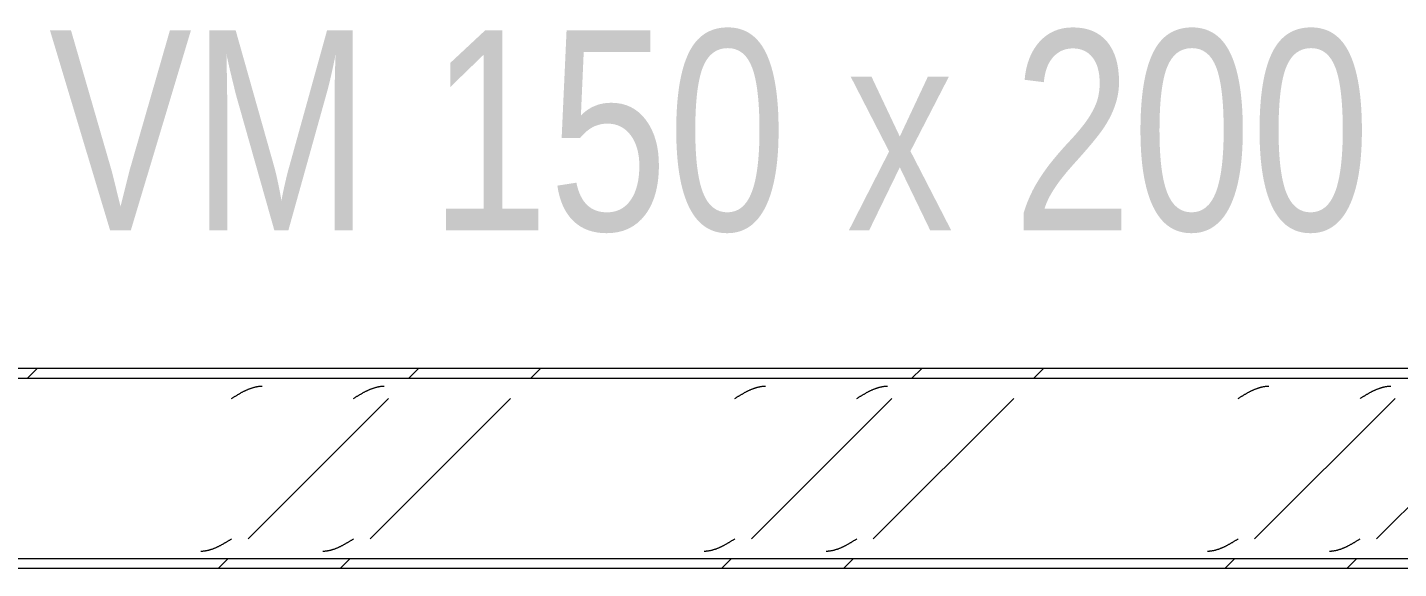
# Model space of a CAD drawing. Header units: centimetres. Extents: x -6741 to 14818, y -293 to 1595.
# Drawn here: x 1102.9 to 1239.9, y 717.8 to 771.9 of the extents above; entities that cross this region are included whole.
import ezdxf

# ---------------------------------------------------------------- set-up
doc = ezdxf.new("R2010")
doc.units = ezdxf.units.CM
for name, color, linetype, lineweight in [('A-CLNG', 7, 'Continuous', 9), ('S-BEAM', 7, 'Continuous', 9), ('S-BEAM-IDEN', 7, 'Continuous', 18)]:
    doc.layers.add(name, color=color, linetype=linetype, lineweight=lineweight)
doc.styles.add('Century Gothic_2', font='GOTHIC.TTF', dxfattribs={"width": 0.8, "height": 20})
pattern_1 = [(45, (152.695, 0), (-25.14472, 25.14472), []), (45, (152.695, 38.1), (-25.14472, 25.14472), [])]

# ---------------------------------------------------------------- blocks, each defined once
blk = doc.blocks.new('PQ_RVR_ARQ-01_ZZ_ZZ_MO_T_A_rvt-2-Elevación Eje 7')
at = {"layer": 'A-CLNG', "color": 254, "lineweight": 18, "true_color": 0xe5e5e5}
blk.add_line((-6110.94, 737.79), (-6823.08, 737.79), dxfattribs=at)
blk = doc.blocks.new('FP_14-Elevación Eje 7')
at = {"layer": 'S-BEAM', "color": 9, "true_color": 0xc0c0c0}
for p, q in [((-6331.73, 720.65), (-6331.68, 720.68)), ((-6331.68, 720.68), (-6331.64, 720.71)), ((-6331.64, 720.71), (-6331.59, 720.74)), ((-6331.59, 720.74), (-6331.54, 720.77)), ((-6319.54, 720.65), (-6319.49, 720.68)), ((-6319.49, 720.68), (-6319.45, 720.71)), ((-6319.45, 720.71), (-6319.4, 720.74)), ((-6319.4, 720.74), (-6319.35, 720.77)), ((-6281.44, 720.65), (-6281.39, 720.68)), ((-6281.39, 720.68), (-6281.35, 720.71)), ((-6281.35, 720.71), (-6281.3, 720.74)), ((-6281.3, 720.74), (-6281.25, 720.77)), ((-6269.25, 720.65), (-6269.21, 720.68)), ((-6269.21, 720.68), (-6269.16, 720.71)), ((-6269.16, 720.71), (-6269.11, 720.74)), ((-6269.11, 720.74), (-6269.06, 720.77)), ((-6231.15, 720.65), (-6231.11, 720.68)), ((-6231.11, 720.68), (-6231.06, 720.71)), ((-6231.06, 720.71), (-6231.01, 720.74)), ((-6231.01, 720.74), (-6230.96, 720.77)), ((-6218.96, 720.65), (-6218.92, 720.68)), ((-6218.92, 720.68), (-6218.87, 720.71)), ((-6218.87, 720.71), (-6218.82, 720.74)), ((-6218.82, 720.74), (-6218.77, 720.77)), ((-6334.6, 719.54), (-6334.55, 719.54)), ((-6334.55, 719.54), (-6334.5, 719.55)), ((-6334.5, 719.55), (-6334.45, 719.55)), ((-6334.45, 719.55), (-6334.41, 719.55)), ((-6334.41, 719.55), (-6334.36, 719.56)), ((-6334.36, 719.56), (-6334.31, 719.56)), ((-6334.31, 719.56), (-6334.26, 719.57)), ((-6334.26, 719.57), (-6334.21, 719.57)), ((-6334.21, 719.57), (-6334.16, 719.58)), ((-6334.16, 719.58), (-6334.11, 719.59)), ((-6334.11, 719.59), (-6334.07, 719.59)), ((-6334.07, 719.59), (-6334.02, 719.6)), ((-6334.02, 719.6), (-6333.97, 719.61)), ((-6333.97, 719.61), (-6333.92, 719.62)), ((-6333.92, 719.62), (-6333.87, 719.64)), ((-6333.87, 719.64), (-6333.82, 719.65)), ((-6333.82, 719.65), (-6333.77, 719.66)), ((-6333.77, 719.66), (-6333.73, 719.67)), ((-6333.73, 719.67), (-6333.68, 719.69)), ((-6333.68, 719.69), (-6333.63, 719.7)), ((-6333.63, 719.7), (-6333.58, 719.72)), ((-6333.58, 719.72), (-6333.53, 719.73)), ((-6333.53, 719.73), (-6333.48, 719.75)), ((-6333.48, 719.75), (-6333.43, 719.77)), ((-6333.43, 719.77), (-6333.39, 719.78)), ((-6333.39, 719.78), (-6333.34, 719.8)), ((-6333.34, 719.8), (-6333.29, 719.82)), ((-6333.29, 719.82), (-6333.24, 719.84)), ((-6333.24, 719.84), (-6333.19, 719.86)), ((-6333.19, 719.86), (-6333.14, 719.88)), ((-6333.14, 719.88), (-6333.09, 719.9)), ((-6333.09, 719.9), (-6333.04, 719.92)), ((-6333.04, 719.92), (-6333, 719.95)), ((-6333, 719.95), (-6332.95, 719.97)), ((-6332.95, 719.97), (-6332.9, 719.99)), ((-6332.9, 719.99), (-6332.85, 720.01)), ((-6332.85, 720.01), (-6332.8, 720.04)), ((-6332.8, 720.04), (-6332.75, 720.06)), ((-6332.75, 720.06), (-6332.7, 720.09)), ((-6332.7, 720.09), (-6332.66, 720.11)), ((-6332.66, 720.11), (-6332.61, 720.14)), ((-6332.61, 720.14), (-6332.56, 720.16)), ((-6332.56, 720.16), (-6332.51, 720.19)), ((-6332.51, 720.19), (-6332.46, 720.22)), ((-6332.46, 720.22), (-6332.41, 720.25)), ((-6332.41, 720.25), (-6332.36, 720.27)), ((-6332.36, 720.27), (-6332.32, 720.3)), ((-6332.32, 720.3), (-6332.27, 720.33)), ((-6332.27, 720.33), (-6332.22, 720.36)), ((-6332.22, 720.36), (-6332.17, 720.39)), ((-6332.17, 720.39), (-6332.12, 720.41)), ((-6332.12, 720.41), (-6332.07, 720.44)), ((-6332.07, 720.44), (-6332.02, 720.47)), ((-6332.02, 720.47), (-6331.98, 720.5)), ((-6331.98, 720.5), (-6331.93, 720.53)), ((-6331.93, 720.53), (-6331.88, 720.56)), ((-6331.88, 720.56), (-6331.83, 720.59)), ((-6331.83, 720.59), (-6331.78, 720.62)), ((-6331.78, 720.62), (-6331.73, 720.65)), ((-6322.41, 719.54), (-6322.36, 719.54)), ((-6322.36, 719.54), (-6322.31, 719.55)), ((-6322.31, 719.55), (-6322.26, 719.55)), ((-6322.26, 719.55), (-6322.22, 719.55)), ((-6322.22, 719.55), (-6322.17, 719.56)), ((-6322.17, 719.56), (-6322.12, 719.56)), ((-6322.12, 719.56), (-6322.07, 719.57)), ((-6322.07, 719.57), (-6322.02, 719.57)), ((-6322.02, 719.57), (-6321.97, 719.58)), ((-6321.97, 719.58), (-6321.92, 719.59)), ((-6321.92, 719.59), (-6321.88, 719.59)), ((-6321.88, 719.59), (-6321.83, 719.6)), ((-6321.83, 719.6), (-6321.78, 719.61)), ((-6321.78, 719.61), (-6321.73, 719.62)), ((-6321.73, 719.62), (-6321.68, 719.64)), ((-6321.68, 719.64), (-6321.63, 719.65)), ((-6321.63, 719.65), (-6321.58, 719.66)), ((-6321.58, 719.66), (-6321.54, 719.67)), ((-6321.54, 719.67), (-6321.49, 719.69)), ((-6321.49, 719.69), (-6321.44, 719.7)), ((-6321.44, 719.7), (-6321.39, 719.72)), ((-6321.39, 719.72), (-6321.34, 719.73)), ((-6321.34, 719.73), (-6321.29, 719.75)), ((-6321.29, 719.75), (-6321.24, 719.77)), ((-6321.24, 719.77), (-6321.2, 719.78)), ((-6321.2, 719.78), (-6321.15, 719.8)), ((-6321.15, 719.8), (-6321.1, 719.82)), ((-6321.1, 719.82), (-6321.05, 719.84)), ((-6321.05, 719.84), (-6321, 719.86)), ((-6321, 719.86), (-6320.95, 719.88)), ((-6320.95, 719.88), (-6320.9, 719.9)), ((-6320.9, 719.9), (-6320.86, 719.92)), ((-6320.86, 719.92), (-6320.81, 719.95)), ((-6320.81, 719.95), (-6320.76, 719.97)), ((-6320.76, 719.97), (-6320.71, 719.99)), ((-6320.71, 719.99), (-6320.66, 720.01)), ((-6320.66, 720.01), (-6320.61, 720.04)), ((-6320.61, 720.04), (-6320.56, 720.06)), ((-6320.56, 720.06), (-6320.52, 720.09)), ((-6320.52, 720.09), (-6320.47, 720.11)), ((-6320.47, 720.11), (-6320.42, 720.14)), ((-6320.42, 720.14), (-6320.37, 720.16)), ((-6320.37, 720.16), (-6320.32, 720.19)), ((-6320.32, 720.19), (-6320.27, 720.22)), ((-6320.27, 720.22), (-6320.22, 720.25)), ((-6320.22, 720.25), (-6320.18, 720.27)), ((-6320.18, 720.27), (-6320.13, 720.3)), ((-6320.13, 720.3), (-6320.08, 720.33)), ((-6320.08, 720.33), (-6320.03, 720.36)), ((-6320.03, 720.36), (-6319.98, 720.39)), ((-6319.98, 720.39), (-6319.93, 720.41)), ((-6319.93, 720.41), (-6319.88, 720.44)), ((-6319.88, 720.44), (-6319.84, 720.47)), ((-6319.84, 720.47), (-6319.79, 720.5)), ((-6319.79, 720.5), (-6319.74, 720.53)), ((-6319.74, 720.53), (-6319.69, 720.56)), ((-6319.69, 720.56), (-6319.64, 720.59)), ((-6319.64, 720.59), (-6319.59, 720.62)), ((-6319.59, 720.62), (-6319.54, 720.65)), ((-6284.31, 719.54), (-6284.26, 719.54)), ((-6284.26, 719.54), (-6284.21, 719.55)), ((-6284.21, 719.55), (-6284.16, 719.55)), ((-6284.16, 719.55), (-6284.12, 719.55)), ((-6284.12, 719.55), (-6284.07, 719.56)), ((-6284.07, 719.56), (-6284.02, 719.56)), ((-6284.02, 719.56), (-6283.97, 719.57)), ((-6283.97, 719.57), (-6283.92, 719.57)), ((-6283.92, 719.57), (-6283.87, 719.58)), ((-6283.87, 719.58), (-6283.82, 719.59)), ((-6283.82, 719.59), (-6283.78, 719.59)), ((-6283.78, 719.59), (-6283.73, 719.6)), ((-6283.73, 719.6), (-6283.68, 719.61)), ((-6283.68, 719.61), (-6283.63, 719.62)), ((-6283.63, 719.62), (-6283.58, 719.64)), ((-6283.58, 719.64), (-6283.53, 719.65)), ((-6283.53, 719.65), (-6283.48, 719.66)), ((-6283.48, 719.66), (-6283.44, 719.67)), ((-6283.44, 719.67), (-6283.39, 719.69)), ((-6283.39, 719.69), (-6283.34, 719.7)), ((-6283.34, 719.7), (-6283.29, 719.72)), ((-6283.29, 719.72), (-6283.24, 719.73)), ((-6283.24, 719.73), (-6283.19, 719.75)), ((-6283.19, 719.75), (-6283.14, 719.77)), ((-6283.14, 719.77), (-6283.1, 719.78)), ((-6283.1, 719.78), (-6283.05, 719.8)), ((-6283.05, 719.8), (-6283, 719.82)), ((-6283, 719.82), (-6282.95, 719.84)), ((-6282.95, 719.84), (-6282.9, 719.86)), ((-6282.9, 719.86), (-6282.85, 719.88)), ((-6282.85, 719.88), (-6282.8, 719.9)), ((-6282.8, 719.9), (-6282.76, 719.92)), ((-6282.76, 719.92), (-6282.71, 719.95)), ((-6282.71, 719.95), (-6282.66, 719.97)), ((-6282.66, 719.97), (-6282.61, 719.99)), ((-6282.61, 719.99), (-6282.56, 720.01)), ((-6282.56, 720.01), (-6282.51, 720.04)), ((-6282.51, 720.04), (-6282.46, 720.06)), ((-6282.46, 720.06), (-6282.42, 720.09)), ((-6282.42, 720.09), (-6282.37, 720.11)), ((-6282.37, 720.11), (-6282.32, 720.14)), ((-6282.32, 720.14), (-6282.27, 720.16)), ((-6282.27, 720.16), (-6282.22, 720.19)), ((-6282.22, 720.19), (-6282.17, 720.22)), ((-6282.17, 720.22), (-6282.12, 720.25)), ((-6282.12, 720.25), (-6282.08, 720.27)), ((-6282.08, 720.27), (-6282.03, 720.3)), ((-6282.03, 720.3), (-6281.98, 720.33)), ((-6281.98, 720.33), (-6281.93, 720.36)), ((-6281.93, 720.36), (-6281.88, 720.39)), ((-6281.88, 720.39), (-6281.83, 720.41)), ((-6281.83, 720.41), (-6281.78, 720.44)), ((-6281.78, 720.44), (-6281.74, 720.47)), ((-6281.74, 720.47), (-6281.69, 720.5)), ((-6281.69, 720.5), (-6281.64, 720.53)), ((-6281.64, 720.53), (-6281.59, 720.56)), ((-6281.59, 720.56), (-6281.54, 720.59)), ((-6281.54, 720.59), (-6281.49, 720.62)), ((-6281.49, 720.62), (-6281.44, 720.65)), ((-6272.12, 719.54), (-6272.07, 719.54)), ((-6272.07, 719.54), (-6272.02, 719.55)), ((-6272.02, 719.55), (-6271.98, 719.55)), ((-6271.98, 719.55), (-6271.93, 719.55)), ((-6271.93, 719.55), (-6271.88, 719.56)), ((-6271.88, 719.56), (-6271.83, 719.56)), ((-6271.83, 719.56), (-6271.78, 719.57)), ((-6271.78, 719.57), (-6271.73, 719.57)), ((-6271.73, 719.57), (-6271.68, 719.58)), ((-6271.68, 719.58), (-6271.64, 719.59)), ((-6271.64, 719.59), (-6271.59, 719.59)), ((-6271.59, 719.59), (-6271.54, 719.6)), ((-6271.54, 719.6), (-6271.49, 719.61)), ((-6271.49, 719.61), (-6271.44, 719.62)), ((-6271.44, 719.62), (-6271.39, 719.64)), ((-6271.39, 719.64), (-6271.34, 719.65)), ((-6271.34, 719.65), (-6271.3, 719.66)), ((-6271.3, 719.66), (-6271.25, 719.67)), ((-6271.25, 719.67), (-6271.2, 719.69)), ((-6271.2, 719.69), (-6271.15, 719.7)), ((-6271.15, 719.7), (-6271.1, 719.72)), ((-6271.1, 719.72), (-6271.05, 719.73)), ((-6271.05, 719.73), (-6271, 719.75)), ((-6271, 719.75), (-6270.95, 719.77)), ((-6270.95, 719.77), (-6270.91, 719.78)), ((-6270.91, 719.78), (-6270.86, 719.8)), ((-6270.86, 719.8), (-6270.81, 719.82)), ((-6270.81, 719.82), (-6270.76, 719.84)), ((-6270.76, 719.84), (-6270.71, 719.86)), ((-6270.71, 719.86), (-6270.66, 719.88)), ((-6270.66, 719.88), (-6270.61, 719.9)), ((-6270.61, 719.9), (-6270.57, 719.92)), ((-6270.57, 719.92), (-6270.52, 719.95)), ((-6270.52, 719.95), (-6270.47, 719.97)), ((-6270.47, 719.97), (-6270.42, 719.99)), ((-6270.42, 719.99), (-6270.37, 720.01)), ((-6270.37, 720.01), (-6270.32, 720.04)), ((-6270.32, 720.04), (-6270.27, 720.06)), ((-6270.27, 720.06), (-6270.23, 720.09)), ((-6270.23, 720.09), (-6270.18, 720.11)), ((-6270.18, 720.11), (-6270.13, 720.14)), ((-6270.13, 720.14), (-6270.08, 720.16)), ((-6270.08, 720.16), (-6270.03, 720.19)), ((-6270.03, 720.19), (-6269.98, 720.22)), ((-6269.98, 720.22), (-6269.93, 720.25)), ((-6269.93, 720.25), (-6269.89, 720.27)), ((-6269.89, 720.27), (-6269.84, 720.3)), ((-6269.84, 720.3), (-6269.79, 720.33)), ((-6269.79, 720.33), (-6269.74, 720.36)), ((-6269.74, 720.36), (-6269.69, 720.39)), ((-6269.69, 720.39), (-6269.64, 720.41)), ((-6269.64, 720.41), (-6269.59, 720.44)), ((-6269.59, 720.44), (-6269.55, 720.47)), ((-6269.55, 720.47), (-6269.5, 720.5)), ((-6269.5, 720.5), (-6269.45, 720.53)), ((-6269.45, 720.53), (-6269.4, 720.56)), ((-6269.4, 720.56), (-6269.35, 720.59)), ((-6269.35, 720.59), (-6269.3, 720.62)), ((-6269.3, 720.62), (-6269.25, 720.65)), ((-6234.02, 719.54), (-6233.97, 719.54)), ((-6233.97, 719.54), (-6233.92, 719.55)), ((-6233.92, 719.55), (-6233.88, 719.55)), ((-6233.88, 719.55), (-6233.83, 719.55)), ((-6233.83, 719.55), (-6233.78, 719.56)), ((-6233.78, 719.56), (-6233.73, 719.56)), ((-6233.73, 719.56), (-6233.68, 719.57)), ((-6233.68, 719.57), (-6233.63, 719.57)), ((-6233.63, 719.57), (-6233.58, 719.58)), ((-6233.58, 719.58), (-6233.54, 719.59)), ((-6233.54, 719.59), (-6233.49, 719.59)), ((-6233.49, 719.59), (-6233.44, 719.6)), ((-6233.44, 719.6), (-6233.39, 719.61)), ((-6233.39, 719.61), (-6233.34, 719.62)), ((-6233.34, 719.62), (-6233.29, 719.64)), ((-6233.29, 719.64), (-6233.24, 719.65)), ((-6233.24, 719.65), (-6233.2, 719.66)), ((-6233.2, 719.66), (-6233.15, 719.67)), ((-6233.15, 719.67), (-6233.1, 719.69)), ((-6233.1, 719.69), (-6233.05, 719.7)), ((-6233.05, 719.7), (-6233, 719.72)), ((-6233, 719.72), (-6232.95, 719.73)), ((-6232.95, 719.73), (-6232.9, 719.75)), ((-6232.9, 719.75), (-6232.85, 719.77)), ((-6232.85, 719.77), (-6232.81, 719.78)), ((-6232.81, 719.78), (-6232.76, 719.8)), ((-6232.76, 719.8), (-6232.71, 719.82)), ((-6232.71, 719.82), (-6232.66, 719.84)), ((-6232.66, 719.84), (-6232.61, 719.86)), ((-6232.61, 719.86), (-6232.56, 719.88)), ((-6232.56, 719.88), (-6232.51, 719.9)), ((-6232.51, 719.9), (-6232.47, 719.92)), ((-6232.47, 719.92), (-6232.42, 719.95)), ((-6232.42, 719.95), (-6232.37, 719.97)), ((-6232.37, 719.97), (-6232.32, 719.99)), ((-6232.32, 719.99), (-6232.27, 720.01)), ((-6232.27, 720.01), (-6232.22, 720.04)), ((-6232.22, 720.04), (-6232.17, 720.06)), ((-6232.17, 720.06), (-6232.13, 720.09)), ((-6232.13, 720.09), (-6232.08, 720.11)), ((-6232.08, 720.11), (-6232.03, 720.14)), ((-6232.03, 720.14), (-6231.98, 720.16)), ((-6231.98, 720.16), (-6231.93, 720.19)), ((-6231.93, 720.19), (-6231.88, 720.22)), ((-6231.88, 720.22), (-6231.83, 720.25)), ((-6231.83, 720.25), (-6231.79, 720.27)), ((-6231.79, 720.27), (-6231.74, 720.3)), ((-6231.74, 720.3), (-6231.69, 720.33)), ((-6231.69, 720.33), (-6231.64, 720.36)), ((-6231.64, 720.36), (-6231.59, 720.39)), ((-6231.59, 720.39), (-6231.54, 720.41)), ((-6231.54, 720.41), (-6231.49, 720.44)), ((-6231.49, 720.44), (-6231.45, 720.47)), ((-6231.45, 720.47), (-6231.4, 720.5)), ((-6231.4, 720.5), (-6231.35, 720.53)), ((-6231.35, 720.53), (-6231.3, 720.56)), ((-6231.3, 720.56), (-6231.25, 720.59)), ((-6231.25, 720.59), (-6231.2, 720.62)), ((-6231.2, 720.62), (-6231.15, 720.65)), ((-6221.83, 719.54), (-6221.78, 719.54)), ((-6221.78, 719.54), (-6221.73, 719.55)), ((-6221.73, 719.55), (-6221.69, 719.55)), ((-6221.69, 719.55), (-6221.64, 719.55)), ((-6221.64, 719.55), (-6221.59, 719.56)), ((-6221.59, 719.56), (-6221.54, 719.56)), ((-6221.54, 719.56), (-6221.49, 719.57)), ((-6221.49, 719.57), (-6221.44, 719.57)), ((-6221.44, 719.57), (-6221.39, 719.58)), ((-6221.39, 719.58), (-6221.35, 719.59)), ((-6221.35, 719.59), (-6221.3, 719.59)), ((-6221.3, 719.59), (-6221.25, 719.6)), ((-6221.25, 719.6), (-6221.2, 719.61)), ((-6221.2, 719.61), (-6221.15, 719.62)), ((-6221.15, 719.62), (-6221.1, 719.64)), ((-6221.1, 719.64), (-6221.05, 719.65)), ((-6221.05, 719.65), (-6221.01, 719.66)), ((-6221.01, 719.66), (-6220.96, 719.67)), ((-6220.96, 719.67), (-6220.91, 719.69)), ((-6220.91, 719.69), (-6220.86, 719.7)), ((-6220.86, 719.7), (-6220.81, 719.72)), ((-6220.81, 719.72), (-6220.76, 719.73)), ((-6220.76, 719.73), (-6220.71, 719.75)), ((-6220.71, 719.75), (-6220.67, 719.77)), ((-6220.67, 719.77), (-6220.62, 719.78)), ((-6220.62, 719.78), (-6220.57, 719.8)), ((-6220.57, 719.8), (-6220.52, 719.82)), ((-6220.52, 719.82), (-6220.47, 719.84)), ((-6220.47, 719.84), (-6220.42, 719.86)), ((-6220.42, 719.86), (-6220.37, 719.88)), ((-6220.37, 719.88), (-6220.33, 719.9)), ((-6220.33, 719.9), (-6220.28, 719.92)), ((-6220.28, 719.92), (-6220.23, 719.95)), ((-6220.23, 719.95), (-6220.18, 719.97)), ((-6220.18, 719.97), (-6220.13, 719.99)), ((-6220.13, 719.99), (-6220.08, 720.01)), ((-6220.08, 720.01), (-6220.03, 720.04)), ((-6220.03, 720.04), (-6219.99, 720.06)), ((-6219.99, 720.06), (-6219.94, 720.09)), ((-6219.94, 720.09), (-6219.89, 720.11)), ((-6219.89, 720.11), (-6219.84, 720.14)), ((-6219.84, 720.14), (-6219.79, 720.16)), ((-6219.79, 720.16), (-6219.74, 720.19)), ((-6219.74, 720.19), (-6219.69, 720.22)), ((-6219.69, 720.22), (-6219.64, 720.25)), ((-6219.64, 720.25), (-6219.6, 720.27)), ((-6219.6, 720.27), (-6219.55, 720.3)), ((-6219.55, 720.3), (-6219.5, 720.33)), ((-6219.5, 720.33), (-6219.45, 720.36)), ((-6219.45, 720.36), (-6219.4, 720.39)), ((-6219.4, 720.39), (-6219.35, 720.41)), ((-6219.35, 720.41), (-6219.3, 720.44)), ((-6219.3, 720.44), (-6219.26, 720.47)), ((-6219.26, 720.47), (-6219.21, 720.5)), ((-6219.21, 720.5), (-6219.16, 720.53)), ((-6219.16, 720.53), (-6219.11, 720.56)), ((-6219.11, 720.56), (-6219.06, 720.59)), ((-6219.06, 720.59), (-6219.01, 720.62)), ((-6219.01, 720.62), (-6218.96, 720.65))]:
    blk.add_line(p, q, dxfattribs=at)
blk = doc.blocks.new('FP_15-Elevación Eje 7')
at = {"layer": 'S-BEAM', "color": 9, "true_color": 0xc0c0c0}
for p, q in [((-6329.84, 735.74), (-6329.79, 735.76)), ((-6329.79, 735.76), (-6329.74, 735.78)), ((-6329.74, 735.78), (-6329.69, 735.8)), ((-6329.69, 735.8), (-6329.64, 735.81)), ((-6329.64, 735.81), (-6329.59, 735.83)), ((-6329.59, 735.83), (-6329.55, 735.85)), ((-6329.55, 735.85), (-6329.5, 735.86)), ((-6329.5, 735.86), (-6329.45, 735.88)), ((-6329.45, 735.88), (-6329.4, 735.89)), ((-6329.4, 735.89), (-6329.35, 735.91)), ((-6329.35, 735.91), (-6329.3, 735.92)), ((-6329.3, 735.92), (-6329.25, 735.93)), ((-6329.25, 735.93), (-6329.21, 735.95)), ((-6329.21, 735.95), (-6329.16, 735.96)), ((-6329.16, 735.96), (-6329.11, 735.97)), ((-6329.11, 735.97), (-6329.06, 735.98)), ((-6329.06, 735.98), (-6329.01, 735.99)), ((-6329.01, 735.99), (-6328.96, 735.99)), ((-6328.96, 735.99), (-6328.91, 736)), ((-6328.91, 736), (-6328.87, 736.01)), ((-6328.87, 736.01), (-6328.82, 736.02)), ((-6328.82, 736.02), (-6328.77, 736.02)), ((-6328.77, 736.02), (-6328.72, 736.03)), ((-6328.72, 736.03), (-6328.67, 736.03)), ((-6328.67, 736.03), (-6328.62, 736.03)), ((-6328.62, 736.03), (-6328.57, 736.04)), ((-6328.57, 736.04), (-6328.53, 736.04)), ((-6328.53, 736.04), (-6328.48, 736.04)), ((-6317.65, 735.74), (-6317.6, 735.76)), ((-6317.6, 735.76), (-6317.55, 735.78)), ((-6317.55, 735.78), (-6317.5, 735.8)), ((-6317.5, 735.8), (-6317.45, 735.81)), ((-6317.45, 735.81), (-6317.41, 735.83)), ((-6317.41, 735.83), (-6317.36, 735.85)), ((-6317.36, 735.85), (-6317.31, 735.86)), ((-6317.31, 735.86), (-6317.26, 735.88)), ((-6317.26, 735.88), (-6317.21, 735.89)), ((-6317.21, 735.89), (-6317.16, 735.91)), ((-6317.16, 735.91), (-6317.11, 735.92)), ((-6317.11, 735.92), (-6317.06, 735.93)), ((-6317.06, 735.93), (-6317.02, 735.95)), ((-6317.02, 735.95), (-6316.97, 735.96)), ((-6316.97, 735.96), (-6316.92, 735.97)), ((-6316.92, 735.97), (-6316.87, 735.98)), ((-6316.87, 735.98), (-6316.82, 735.99)), ((-6316.82, 735.99), (-6316.77, 735.99)), ((-6316.77, 735.99), (-6316.72, 736)), ((-6316.72, 736), (-6316.68, 736.01)), ((-6316.68, 736.01), (-6316.63, 736.02)), ((-6316.63, 736.02), (-6316.58, 736.02)), ((-6316.58, 736.02), (-6316.53, 736.03)), ((-6316.53, 736.03), (-6316.48, 736.03)), ((-6316.48, 736.03), (-6316.43, 736.03)), ((-6316.43, 736.03), (-6316.38, 736.04)), ((-6316.38, 736.04), (-6316.34, 736.04)), ((-6316.34, 736.04), (-6316.29, 736.04)), ((-6279.55, 735.74), (-6279.5, 735.76)), ((-6279.5, 735.76), (-6279.45, 735.78)), ((-6279.45, 735.78), (-6279.4, 735.8)), ((-6279.4, 735.8), (-6279.35, 735.81)), ((-6279.35, 735.81), (-6279.31, 735.83)), ((-6279.31, 735.83), (-6279.26, 735.85)), ((-6279.26, 735.85), (-6279.21, 735.86)), ((-6279.21, 735.86), (-6279.16, 735.88)), ((-6279.16, 735.88), (-6279.11, 735.89)), ((-6279.11, 735.89), (-6279.06, 735.91)), ((-6279.06, 735.91), (-6279.01, 735.92)), ((-6279.01, 735.92), (-6278.96, 735.93)), ((-6278.96, 735.93), (-6278.92, 735.95)), ((-6278.92, 735.95), (-6278.87, 735.96)), ((-6278.87, 735.96), (-6278.82, 735.97)), ((-6278.82, 735.97), (-6278.77, 735.98)), ((-6278.77, 735.98), (-6278.72, 735.99)), ((-6278.72, 735.99), (-6278.67, 735.99)), ((-6278.67, 735.99), (-6278.62, 736)), ((-6278.62, 736), (-6278.58, 736.01)), ((-6278.58, 736.01), (-6278.53, 736.02)), ((-6278.53, 736.02), (-6278.48, 736.02)), ((-6278.48, 736.02), (-6278.43, 736.03)), ((-6278.43, 736.03), (-6278.38, 736.03)), ((-6278.38, 736.03), (-6278.33, 736.03)), ((-6278.33, 736.03), (-6278.28, 736.04)), ((-6278.28, 736.04), (-6278.24, 736.04)), ((-6278.24, 736.04), (-6278.19, 736.04)), ((-6267.36, 735.74), (-6267.31, 735.76)), ((-6267.31, 735.76), (-6267.26, 735.78)), ((-6267.26, 735.78), (-6267.21, 735.8)), ((-6267.21, 735.8), (-6267.16, 735.81)), ((-6267.16, 735.81), (-6267.12, 735.83)), ((-6267.12, 735.83), (-6267.07, 735.85)), ((-6267.07, 735.85), (-6267.02, 735.86)), ((-6267.02, 735.86), (-6266.97, 735.88)), ((-6266.97, 735.88), (-6266.92, 735.89)), ((-6266.92, 735.89), (-6266.87, 735.91)), ((-6266.87, 735.91), (-6266.82, 735.92)), ((-6266.82, 735.92), (-6266.78, 735.93)), ((-6266.78, 735.93), (-6266.73, 735.95)), ((-6266.73, 735.95), (-6266.68, 735.96)), ((-6266.68, 735.96), (-6266.63, 735.97)), ((-6266.63, 735.97), (-6266.58, 735.98)), ((-6266.58, 735.98), (-6266.53, 735.99)), ((-6266.53, 735.99), (-6266.48, 735.99)), ((-6266.48, 735.99), (-6266.44, 736)), ((-6266.44, 736), (-6266.39, 736.01)), ((-6266.39, 736.01), (-6266.34, 736.02)), ((-6266.34, 736.02), (-6266.29, 736.02)), ((-6266.29, 736.02), (-6266.24, 736.03)), ((-6266.24, 736.03), (-6266.19, 736.03)), ((-6266.19, 736.03), (-6266.14, 736.03)), ((-6266.14, 736.03), (-6266.1, 736.04)), ((-6266.1, 736.04), (-6266.05, 736.04)), ((-6266.05, 736.04), (-6266, 736.04)), ((-6229.26, 735.74), (-6229.21, 735.76)), ((-6229.21, 735.76), (-6229.16, 735.78)), ((-6229.16, 735.78), (-6229.11, 735.8)), ((-6229.11, 735.8), (-6229.06, 735.81)), ((-6229.06, 735.81), (-6229.02, 735.83)), ((-6229.02, 735.83), (-6228.97, 735.85)), ((-6228.97, 735.85), (-6228.92, 735.86)), ((-6228.92, 735.86), (-6228.87, 735.88)), ((-6228.87, 735.88), (-6228.82, 735.89)), ((-6228.82, 735.89), (-6228.77, 735.91)), ((-6228.77, 735.91), (-6228.72, 735.92)), ((-6228.72, 735.92), (-6228.68, 735.93)), ((-6228.68, 735.93), (-6228.63, 735.95)), ((-6228.63, 735.95), (-6228.58, 735.96)), ((-6228.58, 735.96), (-6228.53, 735.97)), ((-6228.53, 735.97), (-6228.48, 735.98)), ((-6228.48, 735.98), (-6228.43, 735.99)), ((-6228.43, 735.99), (-6228.38, 735.99)), ((-6228.38, 735.99), (-6228.34, 736)), ((-6228.34, 736), (-6228.29, 736.01)), ((-6228.29, 736.01), (-6228.24, 736.02)), ((-6228.24, 736.02), (-6228.19, 736.02)), ((-6228.19, 736.02), (-6228.14, 736.03)), ((-6228.14, 736.03), (-6228.09, 736.03)), ((-6228.09, 736.03), (-6228.04, 736.03)), ((-6228.04, 736.03), (-6228, 736.04)), ((-6228, 736.04), (-6227.95, 736.04)), ((-6227.95, 736.04), (-6227.9, 736.04)), ((-6217.07, 735.74), (-6217.02, 735.76)), ((-6217.02, 735.76), (-6216.97, 735.78)), ((-6216.97, 735.78), (-6216.92, 735.8)), ((-6216.92, 735.8), (-6216.87, 735.81)), ((-6216.87, 735.81), (-6216.83, 735.83)), ((-6216.83, 735.83), (-6216.78, 735.85)), ((-6216.78, 735.85), (-6216.73, 735.86)), ((-6216.73, 735.86), (-6216.68, 735.88)), ((-6216.68, 735.88), (-6216.63, 735.89)), ((-6216.63, 735.89), (-6216.58, 735.91)), ((-6216.58, 735.91), (-6216.53, 735.92)), ((-6216.53, 735.92), (-6216.49, 735.93)), ((-6216.49, 735.93), (-6216.44, 735.95)), ((-6216.44, 735.95), (-6216.39, 735.96)), ((-6216.39, 735.96), (-6216.34, 735.97)), ((-6216.34, 735.97), (-6216.29, 735.98)), ((-6216.29, 735.98), (-6216.24, 735.99)), ((-6216.24, 735.99), (-6216.19, 735.99)), ((-6216.19, 735.99), (-6216.15, 736)), ((-6216.15, 736), (-6216.1, 736.01)), ((-6216.1, 736.01), (-6216.05, 736.02)), ((-6216.05, 736.02), (-6216, 736.02)), ((-6216, 736.02), (-6215.95, 736.03)), ((-6215.95, 736.03), (-6215.9, 736.03)), ((-6215.9, 736.03), (-6215.85, 736.03)), ((-6215.85, 736.03), (-6215.81, 736.04)), ((-6215.81, 736.04), (-6215.76, 736.04)), ((-6215.76, 736.04), (-6215.71, 736.04)), ((-6331.54, 734.81), (-6331.49, 734.84)), ((-6331.49, 734.84), (-6331.44, 734.87)), ((-6331.44, 734.87), (-6331.39, 734.9)), ((-6331.39, 734.9), (-6331.34, 734.93)), ((-6331.34, 734.93), (-6331.3, 734.96)), ((-6331.3, 734.96), (-6331.25, 734.99)), ((-6331.25, 734.99), (-6331.2, 735.02)), ((-6331.2, 735.02), (-6331.15, 735.05)), ((-6331.15, 735.05), (-6331.1, 735.08)), ((-6331.1, 735.08), (-6331.05, 735.11)), ((-6331.05, 735.11), (-6331, 735.14)), ((-6331, 735.14), (-6330.96, 735.17)), ((-6330.96, 735.17), (-6330.91, 735.2)), ((-6330.91, 735.2), (-6330.86, 735.22)), ((-6330.86, 735.22), (-6330.81, 735.25)), ((-6330.81, 735.25), (-6330.76, 735.28)), ((-6330.76, 735.28), (-6330.71, 735.31)), ((-6330.71, 735.31), (-6330.66, 735.34)), ((-6330.66, 735.34), (-6330.62, 735.36)), ((-6330.62, 735.36), (-6330.57, 735.39)), ((-6330.57, 735.39), (-6330.52, 735.42)), ((-6330.52, 735.42), (-6330.47, 735.44)), ((-6330.47, 735.44), (-6330.42, 735.47)), ((-6330.42, 735.47), (-6330.37, 735.49)), ((-6330.37, 735.49), (-6330.32, 735.52)), ((-6330.32, 735.52), (-6330.27, 735.54)), ((-6330.27, 735.54), (-6330.23, 735.57)), ((-6330.23, 735.57), (-6330.18, 735.59)), ((-6330.18, 735.59), (-6330.13, 735.61)), ((-6330.13, 735.61), (-6330.08, 735.64)), ((-6330.08, 735.64), (-6330.03, 735.66)), ((-6330.03, 735.66), (-6329.98, 735.68)), ((-6329.98, 735.68), (-6329.93, 735.7)), ((-6329.93, 735.7), (-6329.89, 735.72)), ((-6329.89, 735.72), (-6329.84, 735.74)), ((-6319.35, 734.81), (-6319.3, 734.84)), ((-6319.3, 734.84), (-6319.25, 734.87)), ((-6319.25, 734.87), (-6319.2, 734.9)), ((-6319.2, 734.9), (-6319.15, 734.93)), ((-6319.15, 734.93), (-6319.11, 734.96)), ((-6319.11, 734.96), (-6319.06, 734.99)), ((-6319.06, 734.99), (-6319.01, 735.02)), ((-6319.01, 735.02), (-6318.96, 735.05)), ((-6318.96, 735.05), (-6318.91, 735.08)), ((-6318.91, 735.08), (-6318.86, 735.11)), ((-6318.86, 735.11), (-6318.81, 735.14)), ((-6318.81, 735.14), (-6318.77, 735.17)), ((-6318.77, 735.17), (-6318.72, 735.2)), ((-6318.72, 735.2), (-6318.67, 735.22)), ((-6318.67, 735.22), (-6318.62, 735.25)), ((-6318.62, 735.25), (-6318.57, 735.28)), ((-6318.57, 735.28), (-6318.52, 735.31)), ((-6318.52, 735.31), (-6318.47, 735.34)), ((-6318.47, 735.34), (-6318.43, 735.36)), ((-6318.43, 735.36), (-6318.38, 735.39)), ((-6318.38, 735.39), (-6318.33, 735.42)), ((-6318.33, 735.42), (-6318.28, 735.44)), ((-6318.28, 735.44), (-6318.23, 735.47)), ((-6318.23, 735.47), (-6318.18, 735.49)), ((-6318.18, 735.49), (-6318.13, 735.52)), ((-6318.13, 735.52), (-6318.09, 735.54)), ((-6318.09, 735.54), (-6318.04, 735.57)), ((-6318.04, 735.57), (-6317.99, 735.59)), ((-6317.99, 735.59), (-6317.94, 735.61)), ((-6317.94, 735.61), (-6317.89, 735.64)), ((-6317.89, 735.64), (-6317.84, 735.66)), ((-6317.84, 735.66), (-6317.79, 735.68)), ((-6317.79, 735.68), (-6317.75, 735.7)), ((-6317.75, 735.7), (-6317.7, 735.72)), ((-6317.7, 735.72), (-6317.65, 735.74)), ((-6281.25, 734.81), (-6281.2, 734.84)), ((-6281.2, 734.84), (-6281.15, 734.87)), ((-6281.15, 734.87), (-6281.1, 734.9)), ((-6281.1, 734.9), (-6281.05, 734.93)), ((-6281.05, 734.93), (-6281.01, 734.96)), ((-6281.01, 734.96), (-6280.96, 734.99)), ((-6280.96, 734.99), (-6280.91, 735.02)), ((-6280.91, 735.02), (-6280.86, 735.05)), ((-6280.86, 735.05), (-6280.81, 735.08)), ((-6280.81, 735.08), (-6280.76, 735.11)), ((-6280.76, 735.11), (-6280.71, 735.14)), ((-6280.71, 735.14), (-6280.67, 735.17)), ((-6280.67, 735.17), (-6280.62, 735.2)), ((-6280.62, 735.2), (-6280.57, 735.22)), ((-6280.57, 735.22), (-6280.52, 735.25)), ((-6280.52, 735.25), (-6280.47, 735.28)), ((-6280.47, 735.28), (-6280.42, 735.31)), ((-6280.42, 735.31), (-6280.37, 735.34)), ((-6280.37, 735.34), (-6280.33, 735.36)), ((-6280.33, 735.36), (-6280.28, 735.39)), ((-6280.28, 735.39), (-6280.23, 735.42)), ((-6280.23, 735.42), (-6280.18, 735.44)), ((-6280.18, 735.44), (-6280.13, 735.47)), ((-6280.13, 735.47), (-6280.08, 735.49)), ((-6280.08, 735.49), (-6280.03, 735.52)), ((-6280.03, 735.52), (-6279.99, 735.54)), ((-6279.99, 735.54), (-6279.94, 735.57)), ((-6279.94, 735.57), (-6279.89, 735.59)), ((-6279.89, 735.59), (-6279.84, 735.61)), ((-6279.84, 735.61), (-6279.79, 735.64)), ((-6279.79, 735.64), (-6279.74, 735.66)), ((-6279.74, 735.66), (-6279.69, 735.68)), ((-6279.69, 735.68), (-6279.65, 735.7)), ((-6279.65, 735.7), (-6279.6, 735.72)), ((-6279.6, 735.72), (-6279.55, 735.74)), ((-6269.06, 734.81), (-6269.01, 734.84)), ((-6269.01, 734.84), (-6268.96, 734.87)), ((-6268.96, 734.87), (-6268.91, 734.9)), ((-6268.91, 734.9), (-6268.87, 734.93)), ((-6268.87, 734.93), (-6268.82, 734.96)), ((-6268.82, 734.96), (-6268.77, 734.99)), ((-6268.77, 734.99), (-6268.72, 735.02)), ((-6268.72, 735.02), (-6268.67, 735.05)), ((-6268.67, 735.05), (-6268.62, 735.08)), ((-6268.62, 735.08), (-6268.57, 735.11)), ((-6268.57, 735.11), (-6268.52, 735.14)), ((-6268.52, 735.14), (-6268.48, 735.17)), ((-6268.48, 735.17), (-6268.43, 735.2)), ((-6268.43, 735.2), (-6268.38, 735.22)), ((-6268.38, 735.22), (-6268.33, 735.25)), ((-6268.33, 735.25), (-6268.28, 735.28)), ((-6268.28, 735.28), (-6268.23, 735.31)), ((-6268.23, 735.31), (-6268.18, 735.34)), ((-6268.18, 735.34), (-6268.14, 735.36)), ((-6268.14, 735.36), (-6268.09, 735.39)), ((-6268.09, 735.39), (-6268.04, 735.42)), ((-6268.04, 735.42), (-6267.99, 735.44)), ((-6267.99, 735.44), (-6267.94, 735.47)), ((-6267.94, 735.47), (-6267.89, 735.49)), ((-6267.89, 735.49), (-6267.84, 735.52)), ((-6267.84, 735.52), (-6267.8, 735.54)), ((-6267.8, 735.54), (-6267.75, 735.57)), ((-6267.75, 735.57), (-6267.7, 735.59)), ((-6267.7, 735.59), (-6267.65, 735.61)), ((-6267.65, 735.61), (-6267.6, 735.64)), ((-6267.6, 735.64), (-6267.55, 735.66)), ((-6267.55, 735.66), (-6267.5, 735.68)), ((-6267.5, 735.68), (-6267.46, 735.7)), ((-6267.46, 735.7), (-6267.41, 735.72)), ((-6267.41, 735.72), (-6267.36, 735.74)), ((-6230.96, 734.81), (-6230.91, 734.84)), ((-6230.91, 734.84), (-6230.86, 734.87)), ((-6230.86, 734.87), (-6230.81, 734.9)), ((-6230.81, 734.9), (-6230.77, 734.93)), ((-6230.77, 734.93), (-6230.72, 734.96)), ((-6230.72, 734.96), (-6230.67, 734.99)), ((-6230.67, 734.99), (-6230.62, 735.02)), ((-6230.62, 735.02), (-6230.57, 735.05)), ((-6230.57, 735.05), (-6230.52, 735.08)), ((-6230.52, 735.08), (-6230.47, 735.11)), ((-6230.47, 735.11), (-6230.42, 735.14)), ((-6230.42, 735.14), (-6230.38, 735.17)), ((-6230.38, 735.17), (-6230.33, 735.2)), ((-6230.33, 735.2), (-6230.28, 735.22)), ((-6230.28, 735.22), (-6230.23, 735.25)), ((-6230.23, 735.25), (-6230.18, 735.28)), ((-6230.18, 735.28), (-6230.13, 735.31)), ((-6230.13, 735.31), (-6230.08, 735.34)), ((-6230.08, 735.34), (-6230.04, 735.36)), ((-6230.04, 735.36), (-6229.99, 735.39)), ((-6229.99, 735.39), (-6229.94, 735.42)), ((-6229.94, 735.42), (-6229.89, 735.44)), ((-6229.89, 735.44), (-6229.84, 735.47)), ((-6229.84, 735.47), (-6229.79, 735.49)), ((-6229.79, 735.49), (-6229.74, 735.52)), ((-6229.74, 735.52), (-6229.7, 735.54)), ((-6229.7, 735.54), (-6229.65, 735.57)), ((-6229.65, 735.57), (-6229.6, 735.59)), ((-6229.6, 735.59), (-6229.55, 735.61)), ((-6229.55, 735.61), (-6229.5, 735.64)), ((-6229.5, 735.64), (-6229.45, 735.66)), ((-6229.45, 735.66), (-6229.4, 735.68)), ((-6229.4, 735.68), (-6229.36, 735.7)), ((-6229.36, 735.7), (-6229.31, 735.72)), ((-6229.31, 735.72), (-6229.26, 735.74)), ((-6218.77, 734.81), (-6218.72, 734.84)), ((-6218.72, 734.84), (-6218.67, 734.87)), ((-6218.67, 734.87), (-6218.62, 734.9)), ((-6218.62, 734.9), (-6218.58, 734.93)), ((-6218.58, 734.93), (-6218.53, 734.96)), ((-6218.53, 734.96), (-6218.48, 734.99)), ((-6218.48, 734.99), (-6218.43, 735.02)), ((-6218.43, 735.02), (-6218.38, 735.05)), ((-6218.38, 735.05), (-6218.33, 735.08)), ((-6218.33, 735.08), (-6218.28, 735.11)), ((-6218.28, 735.11), (-6218.24, 735.14)), ((-6218.24, 735.14), (-6218.19, 735.17)), ((-6218.19, 735.17), (-6218.14, 735.2)), ((-6218.14, 735.2), (-6218.09, 735.22)), ((-6218.09, 735.22), (-6218.04, 735.25)), ((-6218.04, 735.25), (-6217.99, 735.28)), ((-6217.99, 735.28), (-6217.94, 735.31)), ((-6217.94, 735.31), (-6217.9, 735.34)), ((-6217.9, 735.34), (-6217.85, 735.36)), ((-6217.85, 735.36), (-6217.8, 735.39)), ((-6217.8, 735.39), (-6217.75, 735.42)), ((-6217.75, 735.42), (-6217.7, 735.44)), ((-6217.7, 735.44), (-6217.65, 735.47)), ((-6217.65, 735.47), (-6217.6, 735.49)), ((-6217.6, 735.49), (-6217.56, 735.52)), ((-6217.56, 735.52), (-6217.51, 735.54)), ((-6217.51, 735.54), (-6217.46, 735.57)), ((-6217.46, 735.57), (-6217.41, 735.59)), ((-6217.41, 735.59), (-6217.36, 735.61)), ((-6217.36, 735.61), (-6217.31, 735.64)), ((-6217.31, 735.64), (-6217.26, 735.66)), ((-6217.26, 735.66), (-6217.21, 735.68)), ((-6217.21, 735.68), (-6217.17, 735.7)), ((-6217.17, 735.7), (-6217.12, 735.72)), ((-6217.12, 735.72), (-6217.07, 735.74))]:
    blk.add_line(p, q, dxfattribs=at)
blk = doc.blocks.new('M_W Shapes - 150 x 200-V13-Elevación Eje 7')
at = {"layer": 'S-BEAM', "true_color": 0xc0c0c0}
h = blk.add_hatch(dxfattribs=at)
h.set_pattern_fill('FP_14', color=9, style=0, pattern_type=2)
h.set_pattern_definition(pattern_1)
h.paths.add_polyline_path([(-6391.34, 736.79), (-6110.45, 736.79), (-6110.45, 737.79), (-6440.44, 737.79), (-6440.44, 736.79), (-6436.8, 736.79)])
h = blk.add_hatch(dxfattribs=at)
h.set_pattern_fill('FP_14', color=9, style=0, pattern_type=2)
h.set_pattern_definition(pattern_1)
h.paths.add_polyline_path([(-6391.34, 720.77), (-6110.45, 720.77), (-6110.45, 734.81), (-6440.44, 734.81), (-6440.44, 720.77), (-6436.8, 720.77)])
h = blk.add_hatch(dxfattribs=at)
h.set_pattern_fill('FP_14', color=9, style=0, pattern_type=2)
h.set_pattern_definition(pattern_1)
h.paths.add_polyline_path([(-6118.57, 717.79), (-6110.45, 717.79), (-6110.45, 718.79), (-6440.44, 718.79), (-6440.44, 717.79), (-6209.49, 717.79)])
at = {"layer": 'S-BEAM'}
for p, q in [((-6110.45, 737.79), (-6440.44, 737.79)), ((-6110.45, 736.79), (-6440.44, 736.79)), ((-6440.44, 718.79), (-6110.45, 718.79)), ((-6110.45, 717.79), (-6440.44, 717.79))]:
    blk.add_line(p, q, dxfattribs=at)
for name in ['FP_15-Elevación Eje 7', 'FP_14-Elevación Eje 7']:
    blk.add_blockref(name, (0, 0), dxfattribs=at)

msp = doc.modelspace()

# ---------------------------------------------------------------- block references
at = {"lineweight": 5}
msp.add_blockref('PQ_RVR_ARQ-01_ZZ_ZZ_MO_T_A_rvt-2-Elevación Eje 7', (7454.807, 0), dxfattribs=at)
at = {"layer": 'S-BEAM'}
msp.add_blockref('M_W Shapes - 150 x 200-V13-Elevación Eje 7', (7454.807, 0), dxfattribs=at)

# ---------------------------------------------------------------- texts
at = {"layer": 'S-BEAM-IDEN', "lineweight": 9, "insert": (1105.026, 771.617), "char_height": 20, "width": 173.80585, "attachment_point": 1, "style": 'Century Gothic_2'}
msp.add_mtext('VM 150 x 200', dxfattribs=at)

doc.saveas('drawing.dxf')
